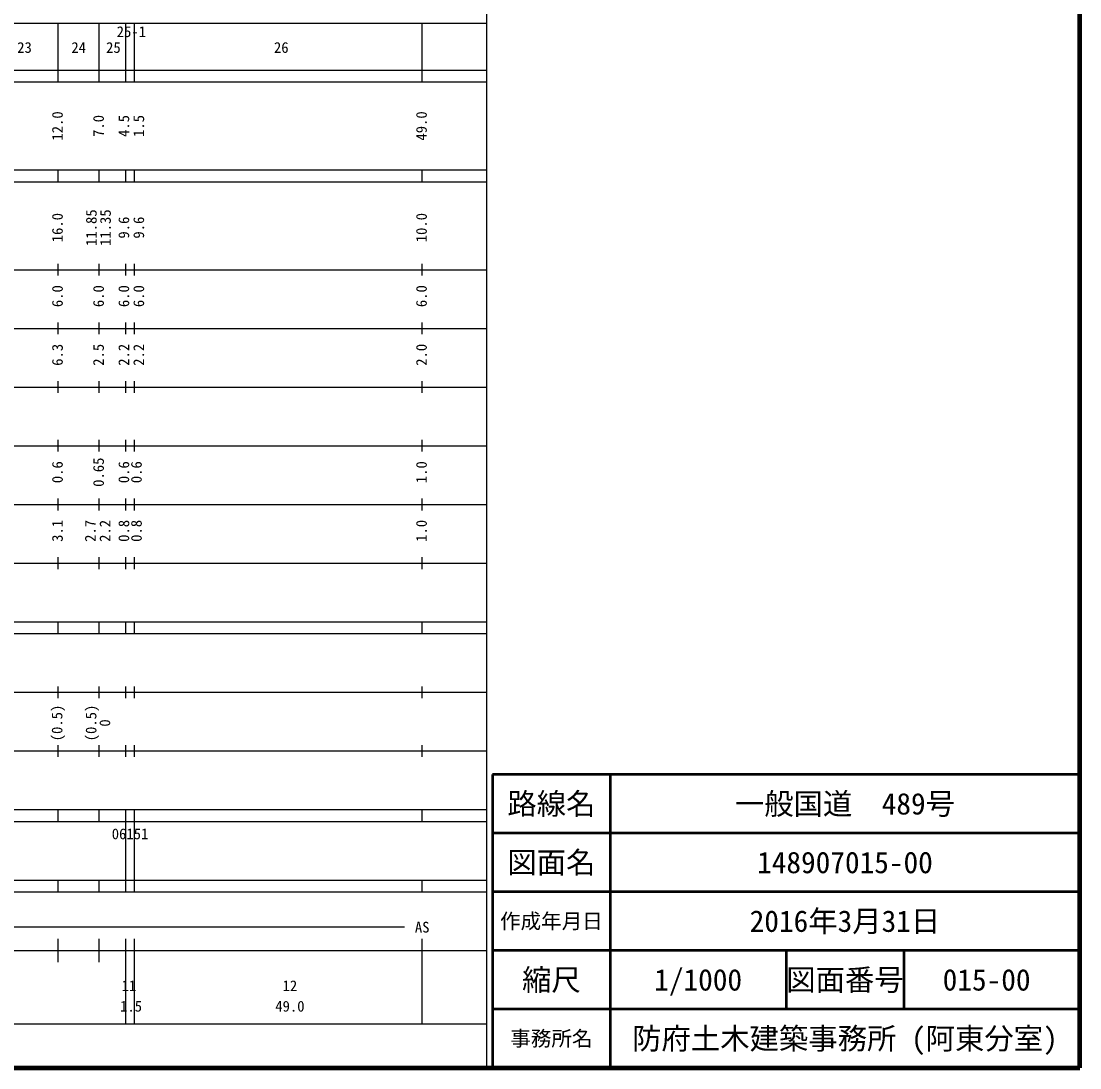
# Model space of a CAD drawing. Units: millimetres on the paper, enlarged 1000 times. Extents: x 40000 to 680000, y 20000 to 380000.
# Drawn here: x 499700 to 680000, y 20000 to 198357 of the extents above; entities that cross this region are included whole.
import ezdxf
from ezdxf.enums import TextEntityAlignment as Align

# ---------------------------------------------------------------- set-up
doc = ezdxf.new("R2010")
doc.units = ezdxf.units.MM
doc.header["$LTSCALE"] = 1000
for name, color, linetype, lineweight in [('M-TTL', 2, 'Continuous', 140), ('M-TTL-BAND', 7, 'Continuous', 25), ('M-TTL-FRAM', 2, 'Continuous', 50), ('M-TTL-LINE', 7, 'Continuous', 50)]:
    doc.layers.add(name, color=color, linetype=linetype, lineweight=lineweight)
doc.layers.add('M-TTL-TXT', color=7, linetype='Continuous')
doc.styles.add('ＭＳ ゴシック', font='')
doc.styles.get('ＭＳ ゴシック').set_extended_font_data('MS Gothic')

msp = doc.modelspace()

# ---------------------------------------------------------------- linework, layer by layer
at = {"layer": 'M-TTL'}
for p, q in [((680000, 20000), (680000, 380000)), ((40000, 20000), (680000, 20000))]:
    msp.add_line(p, q, dxfattribs=at)
at = {"layer": 'M-TTL-BAND'}
for p, q in [((579000, 20000), (579000, 370000)), ((68000, 198000), (579000, 198000)), ((506000, 188000), (506000, 198000)), ((513000, 188000), (513000, 198000)), ((517500, 188000), (517500, 198000)), ((519000, 188000), (519000, 198000)), ((568000, 188000), (568000, 198000)), ((40000, 190000), (579000, 190000)), ((40000, 188000), (579000, 188000)), ((40000, 173000), (579000, 173000)), ((506000, 171000), (506000, 173000)), ((513000, 171000), (513000, 173000)), ((517500, 171000), (517500, 173000)), ((519000, 171000), (519000, 173000)), ((568000, 171000), (568000, 173000)), ((40000, 171000), (579000, 171000)), ((506000, 155000), (506000, 157000)), ((513000, 155000), (513000, 157000)), ((517500, 155000), (517500, 157000)), ((519000, 155000), (519000, 157000)), ((568000, 155000), (568000, 157000)), ((40000, 156000), (579000, 156000)), ((506000, 145000), (506000, 147000)), ((513000, 145000), (513000, 147000)), ((517500, 145000), (517500, 147000)), ((519000, 145000), (519000, 147000)), ((568000, 145000), (568000, 147000)), ((46000, 146000), (579000, 146000)), ((52000, 136000), (579000, 136000)), ((506000, 135000), (506000, 137000)), ((513000, 135000), (513000, 137000)), ((517500, 135000), (517500, 137000)), ((519000, 135000), (519000, 137000)), ((568000, 135000), (568000, 137000)), ((506000, 125000), (506000, 127000)), ((513000, 125000), (513000, 127000)), ((517500, 125000), (517500, 127000)), ((519000, 125000), (519000, 127000)), ((568000, 125000), (568000, 127000)), ((46000, 126000), (579000, 126000)), ((52000, 116000), (579000, 116000)), ((506000, 115000), (506000, 117000)), ((513000, 115000), (513000, 117000)), ((517500, 115000), (517500, 117000)), ((519000, 115000), (519000, 117000)), ((568000, 115000), (568000, 117000)), ((506000, 105000), (506000, 107000)), ((513000, 105000), (513000, 107000)), ((517500, 105000), (517500, 107000)), ((519000, 105000), (519000, 107000)), ((568000, 105000), (568000, 107000)), ((46000, 106000), (579000, 106000)), ((40000, 96000), (579000, 96000)), ((506000, 94000), (506000, 96000)), ((513000, 94000), (513000, 96000)), ((517500, 94000), (517500, 96000)), ((519000, 94000), (519000, 96000)), ((568000, 94000), (568000, 96000)), ((40000, 94000), (579000, 94000)), ((506000, 83000), (506000, 85000)), ((513000, 83000), (513000, 85000)), ((517500, 83000), (517500, 85000)), ((519000, 83000), (519000, 85000)), ((568000, 83000), (568000, 85000)), ((49000, 84000), (579000, 84000)), ((40000, 74000), (579000, 74000)), ((506000, 73000), (506000, 75000)), ((513000, 73000), (513000, 75000)), ((517500, 73000), (517500, 75000)), ((519000, 73000), (519000, 75000)), ((568000, 73000), (568000, 75000)), ((40000, 64000), (579000, 64000)), ((506000, 62000), (506000, 64000)), ((513000, 62000), (513000, 64000)), ((517500, 62000), (517500, 64000)), ((519000, 62000), (519000, 64000)), ((568000, 62000), (568000, 64000)), ((40000, 62000), (579000, 62000)), ((517500, 52000), (517500, 62000)), ((519000, 52000), (519000, 62000)), ((40000, 52000), (579000, 52000)), ((506000, 50000), (506000, 52000)), ((513000, 50000), (513000, 52000)), ((517500, 50000), (517500, 52000)), ((519000, 50000), (519000, 52000)), ((568000, 50000), (568000, 52000)), ((40000, 50000), (579000, 50000)), ((71000, 44000), (565000, 44000)), ((506000, 38000), (506000, 42000)), ((513000, 38000), (513000, 42000)), ((517500, 27500), (517500, 42000)), ((519000, 27500), (519000, 42000)), ((568000, 27500), (568000, 42000)), ((40000, 40000), (579000, 40000)), ((68000, 27500), (579000, 27500))]:
    msp.add_line(p, q, dxfattribs=at)
at = {"layer": 'M-TTL-FRAM'}
for p, q in [((680000, 70000), (580000, 70000)), ((580000, 70000), (580000, 20000))]:
    msp.add_line(p, q, dxfattribs=at)
at = {"layer": 'M-TTL-LINE'}
for p, q in [((600000, 70000), (600000, 20000)), ((680000, 60000), (580000, 60000)), ((680000, 50000), (580000, 50000)), ((680000, 40000), (580000, 40000)), ((630000, 40000), (630000, 30000)), ((650000, 40000), (650000, 30000)), ((680000, 30000), (580000, 30000))]:
    msp.add_line(p, q, dxfattribs=at)

# ---------------------------------------------------------------- texts
at = {"layer": 'M-TTL-BAND', "style": 'ＭＳ ゴシック'}
for s, p in [('25-1', (518464, 195097)), ('23', (500269, 192405)), ('24', (509500, 192405)), ('25', (515412, 192405)), ('26', (544000, 192405)), ('AS', (568000, 42500)), ('11', (518049, 32523)), ('12', (545468, 32523)), ('1.5', (518418, 29033)), ('49.0', (545468, 29033))]:
    msp.add_text(s, height=1833, dxfattribs=at).set_placement(p, align=Align.BOTTOM_CENTER)
for s, p in [('12.0', (507334, 180500)), ('7.0', (514334, 180500)), ('4.5', (518645, 180500)), ('1.5', (521186, 180500)), ('49.0', (569334, 180500)), ('11.85', (513109, 163174)), ('11.35', (515517, 163174)), ('16.0', (507334, 163174)), ('9.6', (518645, 163174)), ('9.6', (521186, 163174)), ('10.0', (569334, 163174)), ('6.0', (507334, 151500)), ('6.0', (514334, 151500)), ('6.0', (518645, 151500)), ('6.0', (521186, 151500)), ('6.0', (569334, 151500)), ('6.3', (507334, 141500)), ('2.5', (514334, 141500)), ('2.2', (518645, 141500)), ('2.2', (521186, 141500)), ('2.0', (569334, 141500)), ('0.6', (507334, 121500)), ('0.65', (514334, 121500)), ('0.6', (518645, 121500)), ('0.6', (520786, 121500)), ('1.0', (569334, 121500)), ('3.1', (507334, 111500)), ('2.7', (512938, 111500)), ('2.2', (515438, 111500)), ('0.8', (518645, 111500)), ('0.8', (520786, 111500)), ('1.0', (569334, 111500)), ('(0.5)', (507266, 78764)), ('(0.5)', (513062, 78764)), ('0', (515417, 78764))]:
    msp.add_text(s, height=1833, rotation=90, dxfattribs=at).set_placement(p, align=Align.BOTTOM_CENTER)
msp.add_text('06151', height=1833, dxfattribs=at).set_placement((515123, 58405), align=Align.BOTTOM_LEFT)
at = {"layer": 'M-TTL-TXT', "style": 'ＭＳ ゴシック'}
for s, height, p in [('路線名', 3666, (590000, 65000)), ('路線名', 3666, (590000, 65000)), ('一般国道\u3000489号', 3666, (640000, 65000)), ('図面名', 3666, (590000, 55000)), ('図面名', 3666, (590000, 55000)), ('148907015-00', 3666, (640000, 55000)), ('2016年3月31日', 3666, (640000, 45000)), ('作成年月日', 2566, (590000, 45000)), ('作成年月日', 2566, (590000, 45000)), ('縮尺', 3666, (590000, 35000)), ('縮尺', 3666, (590000, 35000)), ('1/1000', 3666, (615000, 35000)), ('図面番号', 3666, (640000, 35000)), ('図面番号', 3666, (640000, 35000)), ('015-00', 3666, (664125, 35000)), ('防府土木建築事務所 (阿東分室)', 3666, (640000, 25000)), ('事務所名', 2566, (590000, 25000)), ('事務所名', 2566, (590000, 25000))]:
    msp.add_text(s, height=height, dxfattribs=at).set_placement(p, align=Align.MIDDLE_CENTER)

doc.saveas('drawing.dxf')
